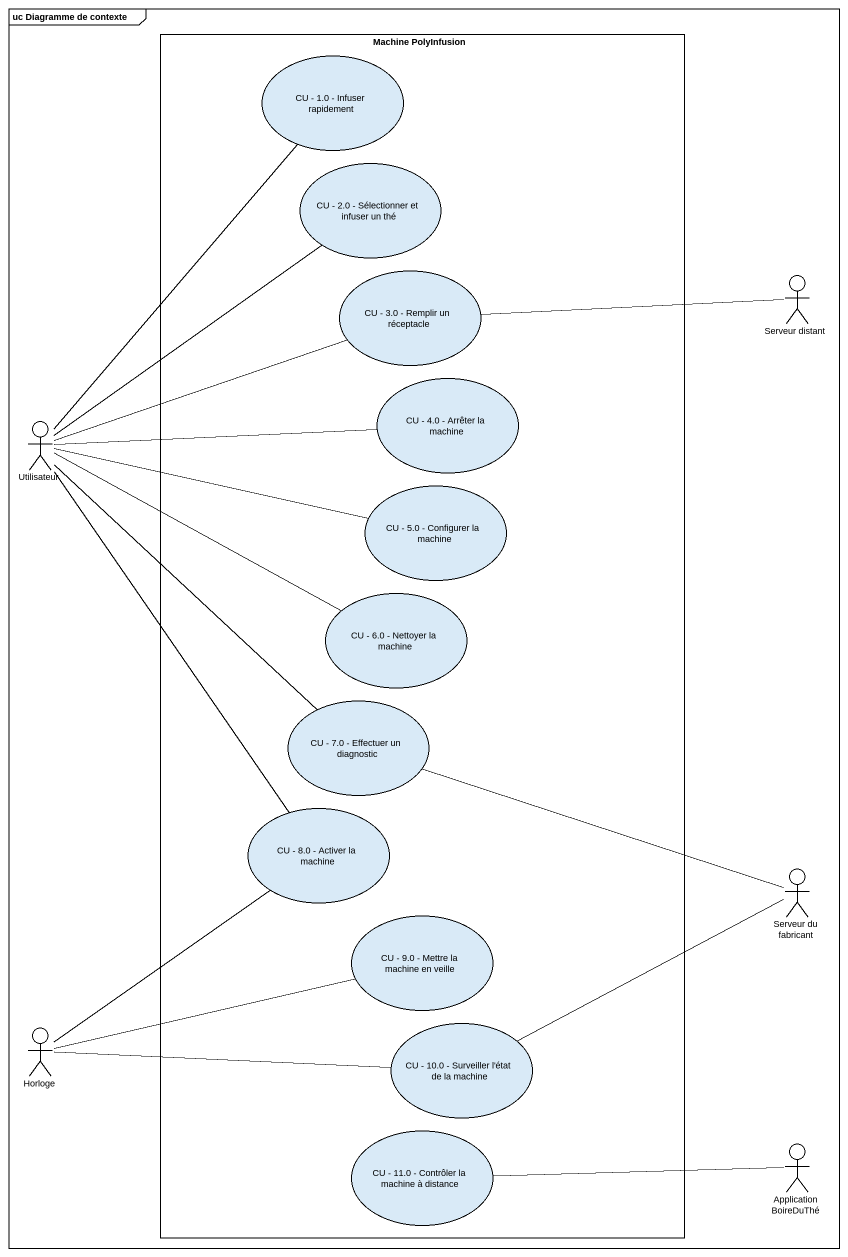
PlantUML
@startuml
mainframe uc Diagramme de contexte
rectangle "Machine PolyInfusion" as Machine_PolyInfusion {
  usecase "CU - 1.0 - Infuser rapidement" as CU_1_0_Infuser_rapidement
  usecase "CU - 2.0 - Sélectionner et infuser un thé" as CU_2_0_Sélectionner_et
  usecase "CU - 3.0 - Remplir un réceptacle" as CU_3_0_Remplir_un_réceptacle
  usecase "CU - 4.0 - Arrêter la machine" as CU_4_0_Arrêter_la_machine
  usecase "CU - 5.0 - Configurer la machine" as CU_5_0_Configurer_la_machine
  usecase "CU - 6.0 - Nettoyer la machine" as CU_6_0_Nettoyer_la_machine
  usecase "CU - 7.0 - Effectuer un diagnostic" as CU_7_0_Effectuer_un
  usecase "CU - 8.0 - Activer la machine" as CU_8_0_Activer_la_machine
  usecase "CU - 9.0 - Mettre la machine en veille" as CU_9_0_Mettre_la_machine_en
  usecase "CU - 10.0 - Surveiller l'état de la machine" as CU_10_0_Surveiller_l_état
  usecase "CU - 11.0 - Contrôler la machine à distance" as CU_11_0_Contrôler_la
}
actor "Serveur distant" as Serveur_distant
actor Utilisateur
actor "Serveur du fabricant" as Serveur_du_fabricant
actor Horloge
actor "Application BoireDuThé" as Application_BoireDuThé
Serveur_distant -left- CU_3_0_Remplir_un_réceptacle
Utilisateur -up- CU_1_0_Infuser_rapidement
Utilisateur -up- CU_2_0_Sélectionner_et
Utilisateur -right- CU_3_0_Remplir_un_réceptacle
Utilisateur -right- CU_4_0_Arrêter_la_machine
Utilisateur -right- CU_5_0_Configurer_la_machine
Utilisateur -right- CU_6_0_Nettoyer_la_machine
Utilisateur -- CU_7_0_Effectuer_un
Utilisateur -- CU_8_0_Activer_la_machine
Serveur_du_fabricant -left- CU_7_0_Effectuer_un
Serveur_du_fabricant -left- CU_10_0_Surveiller_l_état
Horloge -up- CU_8_0_Activer_la_machine
Horloge -right- CU_9_0_Mettre_la_machine_en
Horloge -right- CU_10_0_Surveiller_l_état
Application_BoireDuThé -left- CU_11_0_Contrôler_la
@enduml
